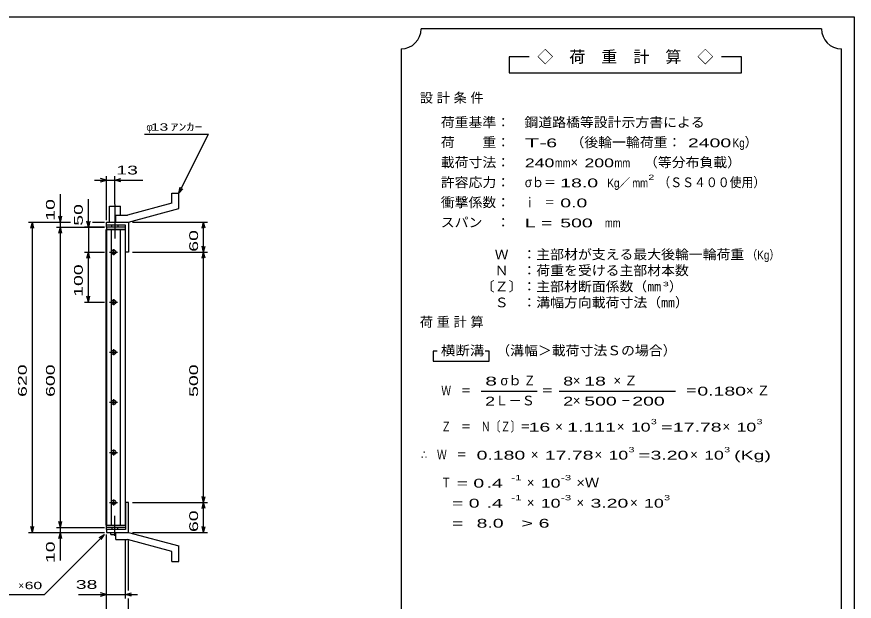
# Model space of a CAD drawing. Units: millimetres, scale not verified. Extents: x -1456 to 1389, y -1026 to 839.
# Drawn here: x -285 to 1389, y -329 to 839 of the extents above; entities that cross this region are included whole.
import ezdxf
from ezdxf.enums import TextEntityAlignment as Align

# ---------------------------------------------------------------- set-up
doc = ezdxf.new("R2010")
doc.units = ezdxf.units.MM
doc.header["$LTSCALE"] = 8
doc.linetypes.add('LONG_DASHED_DOTTED', pattern=[15.25, 12, -1.5, 0.25, -1.5])
for name, color, linetype, lineweight in [('0_2', 150, 'Continuous', 25), ('16', 3, 'Continuous', 25), ('19', 6, 'Continuous', 25), ('22', 4, 'Continuous', 25), ('24', 2, 'Continuous', 25)]:
    doc.layers.add(name, color=color, linetype=linetype, lineweight=lineweight)
doc.styles.add('ベクトル', font='')
doc.styles.get('ベクトル').set_extended_font_data('ベクトル')

msp = doc.modelspace()

# ---------------------------------------------------------------- linework, layer by layer
at = {"layer": '0_2'}
for p, q in [((-1379.2, 838.8), (1388.8, 838.8)), ((1388.8, 838.8), (1388.8, -921.2))]:
    msp.add_line(p, q, dxfattribs=at)
at = {"layer": '16'}
for p, q in [((-68, 418.5), (-106, 418.5)), ((-106, 418.5), (-106, 414)), ((-68, 414), (-68, 418.5)), ((-106.7, -177), (-106.7, 414)), ((-106.7, 414), (-106, 414)), ((-106, 414), (-68, 414)), ((-106, 414), (-106, -177)), ((-68, 414), (-106, 414)), ((-96.5, 414), (-96.5, -177)), ((-77.5, -177), (-77.5, 414)), ((-68, -177), (-68, 414)), ((-99.5, 368.5), (-83.5, 368.5)), ((-89.5, 371.5), (-93.5, 371.5)), ((-91.5, 374.5), (-91.5, 362.5)), ((-93.5, 365.5), (-89.5, 365.5)), ((-99.5, 268.5), (-83.5, 268.5)), ((-89.5, 271.5), (-93.5, 271.5)), ((-91.5, 274.5), (-91.5, 262.5)), ((-93.5, 265.5), (-89.5, 265.5)), ((-99.5, 168.5), (-83.5, 168.5)), ((-89.5, 171.5), (-93.5, 171.5)), ((-91.5, 174.5), (-91.5, 162.5)), ((-93.5, 165.5), (-89.5, 165.5)), ((-99.5, 68.5), (-83.5, 68.5)), ((-89.5, 71.5), (-93.5, 71.5)), ((-91.5, 74.5), (-91.5, 62.5)), ((-93.5, 65.5), (-89.5, 65.5)), ((-99.5, -31.5), (-83.5, -31.5)), ((-89.5, -28.5), (-93.5, -28.5)), ((-91.5, -25.5), (-91.5, -37.5)), ((-93.5, -34.5), (-89.5, -34.5)), ((-99.5, -131.5), (-83.5, -131.5)), ((-89.5, -128.5), (-93.5, -128.5)), ((-91.5, -125.5), (-91.5, -137.5)), ((-93.5, -134.5), (-89.5, -134.5)), ((-106, -177), (-106.7, -177)), ((-106, -177), (-68, -177)), ((-106, -181.5), (-106, -177)), ((-106, -177), (-68, -177)), ((-68, -181.5), (-106, -181.5)), ((-68, -177), (-68, -181.5))]:
    msp.add_line(p, q, dxfattribs=at)
for centre, radius, start, end in [((-93.5, 368.5), 3, 90, 270), ((-91.5, 368.5), 4, 46.6, 133.4), ((-89.5, 368.5), 3, 270, 90), ((-91.5, 368.5), 4, 226.6, 313.4), ((-93.5, 268.5), 3, 90, 270), ((-91.5, 268.5), 4, 46.6, 133.4), ((-89.5, 268.5), 3, 270, 90), ((-91.5, 268.5), 4, 226.6, 313.4), ((-93.5, 168.5), 3, 90, 270), ((-91.5, 168.5), 4, 46.6, 133.4), ((-89.5, 168.5), 3, 270, 90), ((-91.5, 168.5), 4, 226.6, 313.4), ((-93.5, 68.5), 3, 90, 270), ((-91.5, 68.5), 4, 46.6, 133.4), ((-89.5, 68.5), 3, 270, 90), ((-91.5, 68.5), 4, 226.6, 313.4), ((-93.5, -31.5), 3, 90, 270), ((-91.5, -31.5), 4, 46.6, 133.4), ((-89.5, -31.5), 3, 270, 90), ((-91.5, -31.5), 4, 226.6, 313.4), ((-93.5, -131.5), 3, 90, 270), ((-91.5, -131.5), 4, 46.6, 133.4), ((-89.5, -131.5), 3, 270, 90), ((-91.5, -131.5), 4, 226.6, 313.4)]:
    msp.add_arc(centre, radius, start, end, dxfattribs=at)
at = {"layer": '19'}
for p, q in [((25, 486.5), (39, 486.5)), ((25, 466.5), (25, 486.5)), ((39, 455.5), (39, 486.5)), ((-100, 428.5), (-100, 460.5)), ((-100, 460.5), (-78, 460.5)), ((-78, 442.5), (-78, 460.5)), ((25, 466.5), (-64, 442.5)), ((-62, 428.5), (39, 455.5)), ((-87, 442.5), (-64, 442.5)), ((-87, 428.5), (-87, 442.5)), ((-106, 418.5), (-106, 428.5)), ((-106, 422.5), (-106, 428.5)), ((-106, 428.5), (-63, 428.5)), ((-68, 422.5), (-106, 422.5)), ((-95, 418.5), (-95, 422.5)), ((-87, 428.5), (-62, 428.5)), ((-83, 422.5), (-83, 418.5)), ((-68, 368.5), (-68, 422.5)), ((-63, 428.5), (-62, 427.5)), ((-62, 427.5), (-62, 368.5)), ((-62, 368.5), (-68, 368.5)), ((-62, -131.5), (-68, -131.5)), ((-68, -131.5), (-68, -185.5)), ((-62, -190.5), (-62, -131.5)), ((-106, -185.5), (-106, -175.5)), ((-95, -181.5), (-95, -185.5)), ((-83, -185.5), (-83, -181.5)), ((-106, -185.5), (-106, -191.5)), ((-68, -185.5), (-106, -185.5)), ((-106, -191.5), (-63, -191.5)), ((-97, -195.5), (-97, -191.5)), ((-97, -195.5), (-87, -195.5)), ((-87, -191.5), (-62, -191.5)), ((-87, -205.5), (-87, -191.5)), ((-63, -191.5), (-62, -190.5)), ((-62, -191.5), (39, -218.5)), ((-87, -205.5), (-64, -205.5)), ((25, -229.5), (-64, -205.5)), ((25, -249.5), (25, -229.5)), ((39, -249.5), (39, -218.5)), ((25, -249.5), (39, -249.5))]:
    msp.add_line(p, q, dxfattribs=at)
at = {"layer": '19', "linetype": 'LONG_DASHED_DOTTED'}
for p, q in [((-89, 463.5), (-89, 395.5)), ((-89, -198.5), (-89, -158.5))]:
    msp.add_line(p, q, dxfattribs=at)
at = {"layer": '22'}
for p, q in [((-30, 604.5), (98, 604.5)), ((39, 486.5), (98, 604.5)), ((-106, 432.5), (-106, 520.5)), ((-89, 464.5), (-89, 520.5)), ((-130, 512.5), (-106, 512.5)), ((-106, 512.5), (-118, 515.7)), ((-118, 509.3), (-106, 512.5)), ((-106, 512.5), (-89, 512.5)), ((-89, 512.5), (-77, 515.7)), ((-77, 509.3), (-89, 512.5)), ((-89, 512.5), (-33, 512.5)), ((39, 486.5), (41.4, 498.2)), ((39, 486.5), (47, 495.3)), ((-198, 428.5), (-198, 484.5)), ((-142, 418.5), (-142, 474.5)), ((-198, 428.5), (-201.2, 440.5)), ((-198, 428.5), (-194.8, 440.5)), ((-262, 428.5), (-178, 428.5)), ((-257.2, 416.5), (-254, 428.5)), ((-250.8, 416.5), (-254, 428.5)), ((-254, -191.5), (-254, 428.5)), ((-206, 428.5), (-178, 428.5)), ((-206, 418.5), (-110, 418.5)), ((-201.2, 406.5), (-198, 418.5)), ((-198, 418.5), (-198, 428.5)), ((-194.8, 406.5), (-198, 418.5)), ((-198, -181.5), (-198, 418.5)), ((-110, 418.5), (-150, 418.5)), ((-142, 418.5), (-145.2, 430.5)), ((-138.8, 430.5), (-142, 418.5)), ((-142, 418.5), (-142, 368.5)), ((-134, 428.5), (-110, 428.5)), ((-134, 428.5), (-110, 428.5)), ((-54, 428.5), (96.4, 428.5)), ((85.2, 416.5), (88.4, 428.5)), ((91.6, 416.5), (88.4, 428.5)), ((88.4, 368.5), (88.4, 428.5)), ((-150, 368.5), (-110, 368.5)), ((-145.2, 356.5), (-142, 368.5)), ((-138.8, 356.5), (-142, 368.5)), ((-142, 268.5), (-142, 368.5)), ((-54, 368.5), (96.4, 368.5)), ((88.4, 368.5), (85.2, 380.5)), ((85.2, 356.5), (88.4, 368.5)), ((88.4, 368.5), (91.6, 380.5)), ((91.6, 356.5), (88.4, 368.5)), ((88.4, -131.5), (88.4, 368.5)), ((-150, 268.5), (-110, 268.5)), ((-142, 268.5), (-145.2, 280.5)), ((-142, 268.5), (-138.8, 280.5)), ((-54, -131.5), (96.4, -131.5)), ((88.4, -131.5), (85.2, -119.5)), ((85.2, -143.5), (88.4, -131.5)), ((88.4, -131.5), (91.6, -119.5)), ((91.6, -143.5), (88.4, -131.5)), ((88.4, -191.5), (88.4, -131.5)), ((-254, -191.5), (-257.2, -179.5)), ((-254, -191.5), (-250.8, -179.5)), ((-206, -181.5), (-110, -181.5)), ((-198, -181.5), (-201.2, -169.5)), ((-198, -181.5), (-194.8, -169.5)), ((-198, -191.5), (-198, -181.5)), ((88.4, -191.5), (85.2, -179.5)), ((88.4, -191.5), (91.6, -179.5)), ((-262, -191.5), (-110, -191.5)), ((-230, -315.5), (-110, -195.5)), ((-206, -191.5), (-110, -191.5)), ((-201.2, -203.5), (-198, -191.5)), ((-194.8, -203.5), (-198, -191.5)), ((-198, -247.5), (-198, -191.5)), ((-120.4, -201.9), (-110, -195.5)), ((-116.4, -205.9), (-110, -195.5)), ((-106, -323.5), (-106, -195.5)), ((-106, -379.5), (-106, -195.5)), ((-54, -191.5), (96.4, -191.5)), ((-68, -323.5), (-68, -207.7)), ((-62, -307.5), (-62, -207.7)), ((-390, -315.5), (-230, -315.5)), ((-162, -315.5), (-106, -315.5)), ((-106, -315.5), (-118, -312.3)), ((-118, -318.7), (-106, -315.5)), ((-106, -315.5), (-68, -315.5)), ((-68, -315.5), (-56, -312.3)), ((-56, -318.7), (-68, -315.5)), ((-68, -315.5), (-44, -315.5)), ((-62, -379.5), (-62, -323.5))]:
    msp.add_line(p, q, dxfattribs=at)
at = {"layer": '24', "color": 4}
for p, q in [((1323.2, 814.8), (523.2, 814.8)), ((483.2, 774.8), (483.2, -465.2)), ((1363.2, -465.2), (1363.2, 774.8)), ((739.2, 758.8), (699.2, 758.8)), ((699.2, 758.8), (699.2, 726.8)), ((1163.2, 758.8), (1123.2, 758.8)), ((1163.2, 726.8), (1163.2, 758.8)), ((699.2, 726.8), (1163.2, 726.8)), ((555.2, 170.8), (547.2, 170.8)), ((547.2, 170.8), (547.2, 150.8)), ((659.2, 170.8), (651.2, 170.8)), ((659.2, 150.8), (659.2, 170.8)), ((547.2, 150.8), (659.2, 150.8)), ((643.2, 90.8), (755.2, 90.8)), ((799.2, 90.8), (1031.2, 90.8))]:
    msp.add_line(p, q, dxfattribs=at)
for centre, start, end in [((483.2, 814.8), 270, 0), ((1363.2, 814.8), 180, 270)]:
    msp.add_arc(centre, 40, start, end, dxfattribs=at)

# ---------------------------------------------------------------- texts
at = {"layer": '22', "color": 2, "style": 'ベクトル'}
for s, p in [('φ', (-26, 618.5)), ('×', (-282, -297.5))]:
    msp.add_text(s, height=14.7, dxfattribs=at).set_placement(p, align=Align.MIDDLE_LEFT)
for s, height, width, p in [(' 13 ', 14.66, 1.6, (-26, 618.5)), ('ｱﾝｶｰ', 14.66, 1.6, (22, 618.5)), (' 13', 17.6, 1.65, (-97, 532.5)), (' 60 ', 14.66, 1.6, (-278, -297.5)), (' 38 ', 17.6, 1.65, (-178, -295.5))]:
    msp.add_text(s, height=height, dxfattribs=dict(at, width=width)).set_placement(p, align=Align.MIDDLE_LEFT)
at = {"layer": '22', "color": 2, "style": 'ベクトル', "width": 1.65}
for s, p in [(' 10 ', (-218, 420.5)), (' 50 ', (-162, 410.5)), (' 60 ', (68.4, 358.5)), (' 100 ', (-162, 268.5)), (' 620 ', (-274, 68.5)), (' 600 ', (-218, 68.5)), (' 500 ', (68.4, 68.5)), (' 60 ', (68.4, -201.5)), (' 10 ', (-218, -263.5))]:
    msp.add_text(s, height=17.6, rotation=90, dxfattribs=at).set_placement(p, align=Align.MIDDLE_LEFT)
at = {"layer": '24', "style": 'ベクトル'}
for s, height, p in [('◇\u3000荷\u3000重\u3000計\u3000算\u3000◇', 23.46, (755.2, 758.8)), ('）', 19.4, (1169.6, 588)), ('×', 19.4, (821.6, 548)), ('／', 17.6, (917.2, 506.8)), ('）', 19.4, (1018.4, 300)), ('σｂ', 19.35, (681.6, 112)), ('×', 19.4, (826.4, 112)), ('Ｌ－Ｓ', 19.35, (671.2, 72)), ('×', 19.4, (826.4, 72)), ('×', 19.4, (791.2, 20)), ('×', 19.4, (914.4, 20)), ('×', 19.4, (1125.6, 20)), ('×', 19.4, (742.4, -36)), ('×', 19.4, (869.6, -36)), ('×', 19.4, (1060.8, -36)), ('×', 19.4, (734.4, -92)), ('×', 19.4, (734.4, -132)), ('×', 19.4, (833.6, -132)), ('×', 19.4, (940.8, -132))]:
    msp.add_text(s, height=height, dxfattribs=at).set_placement(p, align=Align.MIDDLE_LEFT)
for s, height, width, p in [('荷重基準：\u3000', 19.35, 1.05, (562.4, 628)), ('鋼道路橋等設計示方書による', 19.35, 1.05, (729.6, 628)), ('荷\u3000\u3000重：\u3000', 19.35, 1.05, (562.4, 588)), ('T-', 17.6, 2, (730.4, 586.8)), (' 6 ', 17.6, 1.65, (762.4, 586.8)), ('（後輪一輪荷重：', 19.35, 1.05, (821.6, 588)), (' 2400', 17.6, 1.65, (1045.6, 586.8)), ('Kg', 17.6, 0.85, (1145.6, 586.8)), ('載荷寸法：\u3000', 19.35, 1.05, (562.4, 548)), ('240', 17.6, 1.5, (730.4, 546.8)), ('200', 17.6, 1.5, (849.6, 546.8)), ('\u3000（等分布負載）', 19.35, 1.05, (940.8, 548)), ('mm', 17.6, 0.8, (790.4, 546.8)), ('mm', 17.6, 0.8, (909.6, 546.8)), ('許容応力：\u3000', 19.35, 1.05, (562.4, 508)), ('σｂ＝', 19.35, 0.9, (730.4, 508)), ('2', 10.6, 1.5, (977.2, 518)), ('（ＳＳ４００使用）', 19.35, 0.9, (997.2, 508)), (' 18.0', 17.6, 1.65, (790.4, 506.8)), ('Kg', 17.6, 0.85, (895.2, 506.8)), ('mm', 17.6, 0.8, (945.2, 506.8)), ('衝撃係数：\u3000', 19.35, 1.05, (562.4, 468)), ('ｉ\u3000＝', 19.35, 0.75, (730.4, 468)), (' 0.0', 17.6, 1.65, (790.4, 466.8)), ('スパン\u3000：\u3000', 19.35, 1.05, (562.4, 428)), ('L =', 17.6, 1.65, (730.4, 426.8)), (' 500 ', 17.6, 1.65, (790.4, 426.8)), ('mm', 17.6, 0.8, (890.4, 426.8)), ('\u3000Ｗ\u3000：主部材が支える最大後輪一輪荷重', 19.35, 1.05, (642.4, 364)), ('（Kg）', 17.6, 0.85, (1174.4, 362.8)), ('\u3000Ｎ\u3000：荷重を受ける主部材本数', 19.35, 1.05, (642.4, 332)), ('〔Ｚ〕：主部材断面係数（㎜', 19.35, 1.05, (642.4, 300)), ('3', 8.8, 1.8, (1006.4, 304.8)), ('\u3000Ｓ\u3000：溝幅方向載荷寸法（㎜）', 19.35, 1.05, (642.4, 268)), ('横断溝', 19.35, 1.1, (562.4, 172)), ('\u3000（溝幅＞載荷寸法Ｓの場合）', 19.35, 1.05, (645.6, 172)), ('8', 17.6, 1.8, (651.2, 110.8)), ('Ｚ', 19.4, 0.9, (728, 112)), ('8', 17.6, 1.5, (807.2, 110.8)), (' 18 ', 17.6, 1.65, (838.4, 110.8)), ('Ｗ\u3000＝', 19.35, 0.75, (563.2, 92)), ('＝', 19.4, 0.9, (763.2, 92)), ('＝', 19.4, 0.9, (1051.2, 92)), ('0.180', 17.6, 1.65, (1075.2, 90.8)), ('2', 17.6, 1.5, (651.2, 70.8)), ('2', 17.6, 1.5, (807.2, 70.8)), (' 500 ', 17.6, 1.65, (838.4, 70.8)), ('－', 19.4, 0.75, (922.4, 72)), (' 200 ', 17.6, 1.65, (934.4, 70.8)), ('3', 10.6, 1.5, (982.4, 30)), ('3', 10.6, 1.5, (1193.6, 30)), ('Ｚ\u3000＝\u3000Ｎ〔Ｚ〕＝', 19.35, 0.75, (563.2, 20)), (' 16 ', 17.6, 1.65, (727.2, 18.8)), ('1.111', 17.6, 1.65, (815.2, 18.8)), ('10', 17.6, 1.5, (942.4, 18.8)), ('=', 17.6, 1.7, (1002.4, 18.8)), ('17.78', 17.6, 1.65, (1026.4, 18.8)), ('10', 17.6, 1.5, (1153.6, 18.8)), ('∴\u3000Ｗ\u3000＝', 19.35, 0.75, (523.2, -36)), (' 0.180', 17.6, 1.65, (623.2, -37.2)), ('17.78', 17.6, 1.65, (770.4, -37.2)), ('10', 17.6, 1.5, (897.6, -37.2)), ('3', 10.6, 1.5, (937.6, -26)), ('=', 17.6, 1.7, (957.6, -37.2)), ('3.20', 17.6, 1.65, (981.6, -37.2)), ('10', 17.6, 1.5, (1088.8, -37.2)), ('3', 10.6, 1.5, (1128.8, -26)), ('(Kg)', 17.6, 1.65, (1148.8, -37.2)), ('Ｔ', 19.4, 0.75, (563.2, -92)), ('-1', 10.56, 1.65, (703.2, -82)), ('-3', 10.56, 1.65, (802.4, -82)), ('×Ｗ', 19.35, 1.1, (833.6, -92)), (' = 0', 17.6, 1.65, (583.2, -93.2)), (' .4 ', 17.6, 1.65, (643.2, -93.2)), ('10', 17.6, 1.5, (762.4, -93.2)), ('-1', 10.56, 1.65, (703.2, -122)), ('-3', 10.56, 1.65, (802.4, -122)), ('3', 10.6, 1.5, (1008.8, -122)), ('  = 0', 17.6, 1.65, (563.2, -133.2)), (' .4 ', 17.6, 1.65, (643.2, -133.2)), ('10', 17.6, 1.5, (762.4, -133.2)), ('3.20', 17.6, 1.65, (861.6, -133.2)), ('10', 17.6, 1.5, (968.8, -133.2)), (' 8.0', 17.6, 1.65, (623.2, -173.2)), ('>', 17.6, 1.7, (723.2, -173.2)), (' 6 ', 17.6, 1.65, (747.2, -173.2)), ('  =', 17.6, 1.65, (563.2, -173.2))]:
    msp.add_text(s, height=height, dxfattribs=dict(at, width=width)).set_placement(p, align=Align.MIDDLE_LEFT)
at = {"layer": '24', "char_height": 19.35, "attachment_point": 4, "style": 'ベクトル'}
for s, insert in [('\\T1.28;設計条件', (520.4, 676)), ('\\T1.28;荷重計算', (520.4, 228)), ('\\T1.42;×Ｚ', (907.6, 112)), ('\\T1.42;×Ｚ', (1172.4, 92))]:
    msp.add_mtext(s, dxfattribs=dict(at, insert=insert))

doc.saveas('drawing.dxf')
